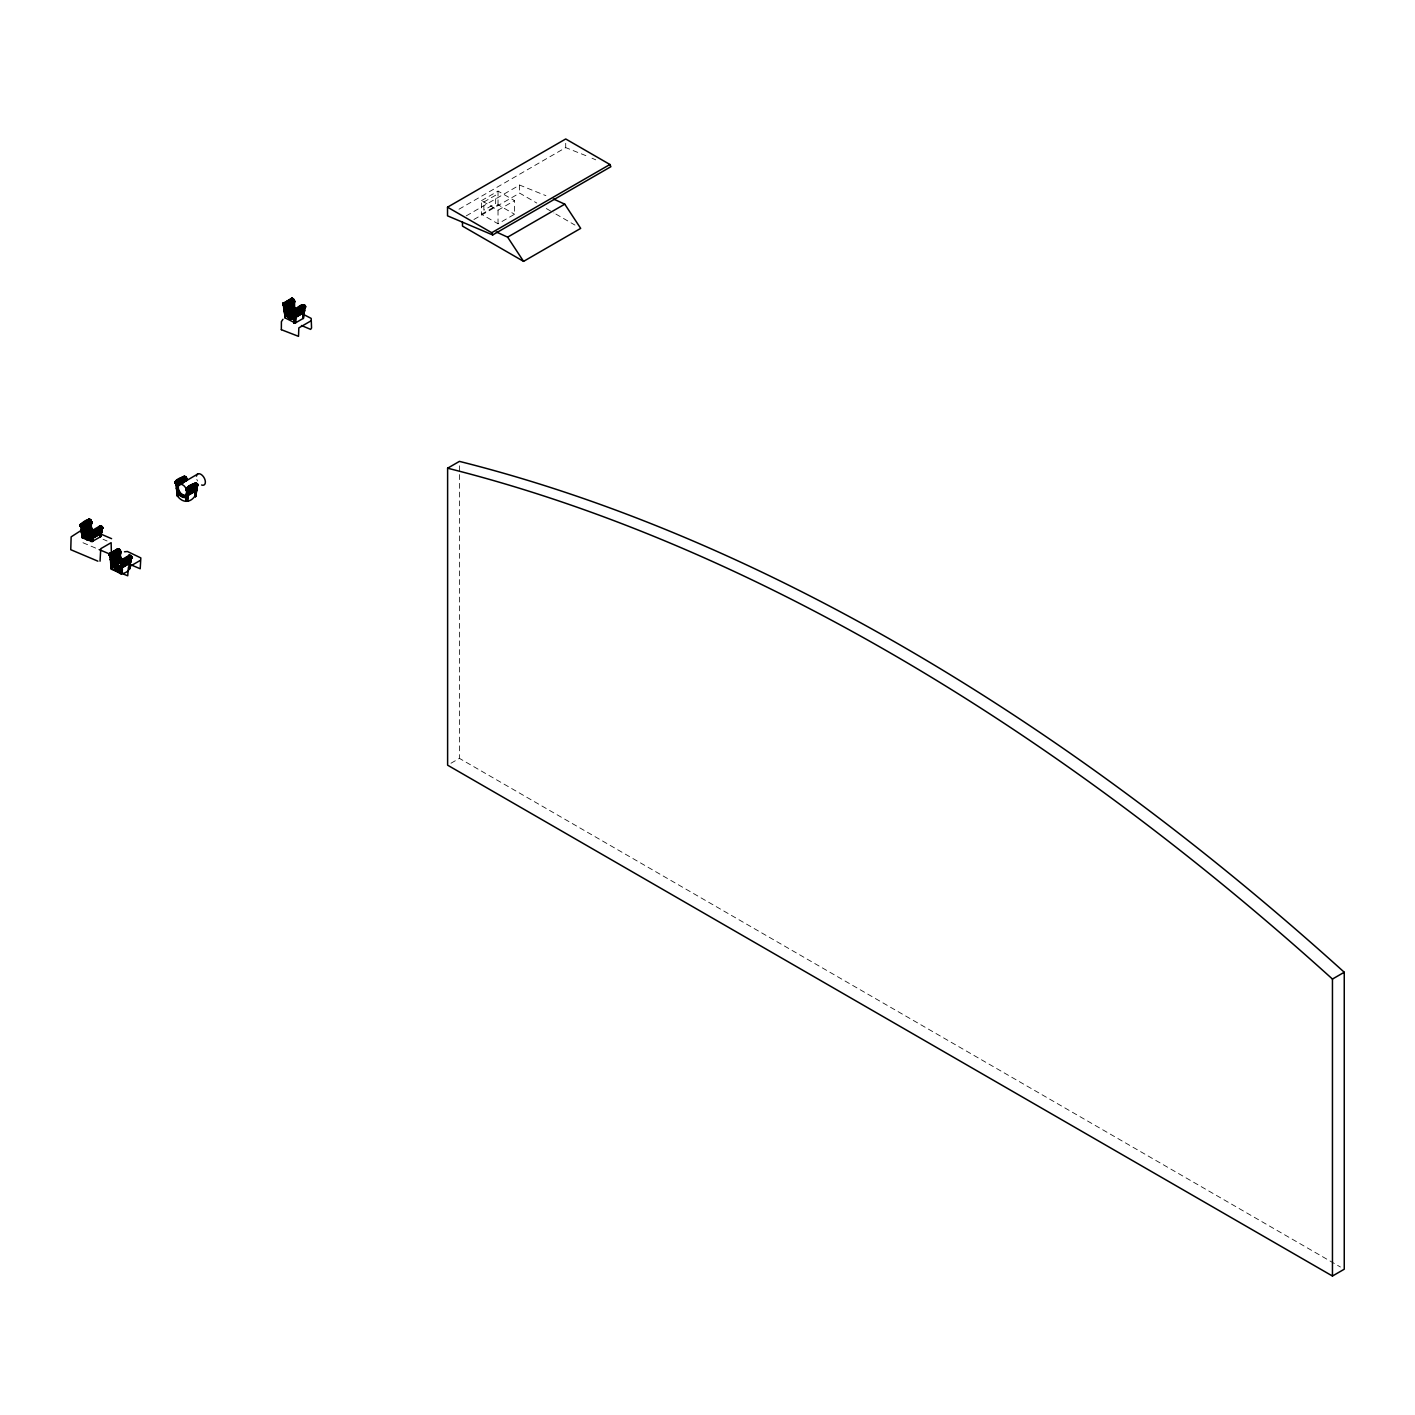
<?xml version="1.0" encoding="UTF-8"?>
<svg xmlns="http://www.w3.org/2000/svg" width="1415" height="1415" viewBox="0 0 1415 1415"><rect width="100%" height="100%" fill="white"/><g stroke="black" fill="none" stroke-linecap="round" stroke-linejoin="round"><path stroke-width="0.75" stroke-dasharray="5 3.75" d="M458.973 209.225L565.717 147.602L588.233 156.587M481.507 200.629L498.027 191.096L514.547 200.629L514.547 214.249L498.027 223.782L481.507 214.249L481.507 200.629L498.027 210.163L514.547 200.629M466.278 215.841L519.606 185.064L545.889 195.659M481.507 214.249L498.027 204.715L514.547 214.249M473.901 219.502L519.606 193.112L536.78 203.035M450.978 763.233L459.415 758.369L1340.43 1267.009M103.047 539.274L107.08 540.99M82.972 542.741L97.14 548.719M592.001 158.197L595.768 159.842M546.332 208.536L553.955 212.958M555.865 214.054L574.95 225.073M565.717 143.286L565.717 147.602M519.606 185.064L519.606 193.112M498.027 191.096L498.027 204.715M498.027 210.163L498.027 223.782M459.415 465.783L459.415 472.38M459.415 474.591L459.415 758.369M197.552 481.029A6.332 3.661 60 0 1 196.844 479.384M495.675 195.182L483.877 201.991L483.877 210.163L495.675 203.353L495.675 195.182"/><path stroke-width="1.5" d="M88.933 540.3L89.34 538.637L92.718 536.656L88.95 536.303L85.873 537.877L88.208 540.194L91.232 539.345L91.94 530.59L94.044 531.067L94.61 533.243L93.461 531.067L101.898 526.787L102.428 527.742L92.134 534.675L102.305 528.821L102.499 527.034L102.641 528.29L101.19 526.468L102.375 528.149L91.869 534.092L93.62 530.961L101.456 526.415L102.375 528.768L101.544 526.256L99.492 526.238L101.226 526.009L102.641 527.583L101.049 528.573L100.465 536.798L99.704 533.455L100.465 536.798L92.24 541.45L87.27 539.876L82.353 534.587L81.928 527.176L80.301 524.77L81.292 527.901L80.177 524.735L82.282 524.24L80.195 525.443L81.416 526.928L80.177 525.619L81.486 523.762L80.177 525.619L81.539 527.194L81.062 530.908L82.477 535.259L82.424 532.553L87.818 530.36L91.214 527.158L90.666 522.931M93.478 531.244L90.878 527.388L91.674 521.923L83.662 527.618L82.105 527.424L82.105 537.505L82.282 532.747L82.424 537.824L87.27 539.876M88.844 539.911L91.887 538.107L91.197 531.509M92.435 541.397L92.771 538.461L90.878 541.397L92.771 538.461L92.771 541.255M102.092 527.317L101.597 526.38L102.623 527.707L100.518 529.298L102.588 527.353L99.581 526.115L102.145 526.61L102.57 528.52L92.24 533.933L92.912 531.934L94.575 533.26L83.45 536.462L82.123 534.092L83.662 533.384L83.803 527.724L91.639 523.002L91.497 521.799L90.153 519.959L88.101 520.667L88.756 519.217L90.914 520.95L81.663 526.132L80.213 525.407L81.062 524.134L82.495 524.647L90.755 520.048L91.391 522.966L83.273 527.883L81.946 527.406L91.586 521.622L91.126 527.724L94.416 532.411L93.089 531.562L94.664 532.128L102.216 527.459L92.417 533.791M94.186 533.101L92.382 533.897L94.61 533.243L91.674 531.315L92.364 529.758L82.99 535.171L82.123 533.243L82.105 537.505M92.718 536.656L90.1 538.584L90.224 540.106L91.657 534.958L92.099 536.037L90.984 539.327L91.427 533.862L92.117 536.48L91.232 532.323L91.904 538.85L101.349 533.402C97.14 543.997 105.17 525.531 100.854 528.98C102.694 527.3 102.163 529.387 102.605 527.6M101.314 531.863C101.349 528.715 101.473 534.233 101.137 531.775M102.481 528.149L101.208 531.05M121.725 573.464C124.219 563.842 118.966 568.989 119.992 573.376L111.59 568.529C108.531 561.843 122.309 553.336 123.264 561.967C144.472 552.964 120.593 558.005 121.266 567.627C114.438 577.338 129.172 573.517 129.437 567.928M120.947 564.355L120.7 562.073L121.159 566.814L120.841 564.231L120.929 566.495L116.95 568.299L117.675 569.75L118.276 567.981L121.425 566.283L118.046 569.785L120.346 568.812L121.089 566.018L121 567.574L120.47 560.711L121.708 559.615L123.423 560.853L123.494 562.799L121.266 559.951L111.962 564.709L110.37 559.686L110.989 556.519L120.735 551.125L119.815 555.158L120.788 559.102L111.732 564.284L114.65 568.246L118.046 569.785M120.7 562.073L121.053 566.407L115.287 568.529L116.172 569.255L121.036 566.425L119.744 568.423M120.328 573.517C118.719 565.045 121.761 575.144 121.69 568.069L130.445 562.869L129.437 563.577L129.437 569.025C129.455 564.939 130.799 560.181 130.605 558.218C134.85 555.989 125.687 555.759 129.756 555.334C133.417 558.607 130.746 557.563 131.418 556.166C129.296 554.326 121.266 561.454 121.248 564.143M129.384 558.96L130.428 562.126L129.437 559.332M129.756 568.706L130.286 563.188L129.437 563.577M130.428 562.126L129.508 560.075M129.915 560.057L129.649 559.314M197.711 474.007L178.768 485.204C163.963 480.18 203.265 471.956 177.989 482.727C170.384 485.699 182.093 475.051 185.471 476.926C188.903 479.579 176.539 486.318 175.513 481.578C184.905 483.205 192.617 470.134 176.521 483.187C177.353 486.106 180.713 484.284 177.034 484.584C168.668 479.154 193.607 473.919 183.189 477.828L183.632 476.431L185.843 477.209M195.04 484.637C203.672 481.967 183.349 484.691 186.957 490.669C187.594 491.766 186.462 497.072 186.868 494.012C185.471 488.122 200.93 488.794 196.508 483.364C198.365 488.087 198.082 482.656 195.783 484.549C200.647 495.179 187.381 508.887 177.565 496.223L176.238 485.929L186.851 479.314L186.161 481.118M177.742 482.002C173.55 481.737 178.149 486.884 175.283 482.745C177.865 485.805 176.38 496.117 177.795 489.625C178.573 492.898 188.637 500.132 186.727 490.793C185.489 484.814 187.47 493.888 186.55 491.093M196.756 486.884L187.063 492.438L186.444 496.028L184.693 497.443L187.01 493.428L184.021 497.479L186.692 495.957L186.833 491.465L197.711 485.593L196.349 483.612L197.587 485.823L195.606 486.459L197.676 484.991L197.074 483.594L197.693 484.425C197.322 488.334 193.165 478.465 197.693 485.628C198.401 483.806 194.916 487.998 197.64 484.602M186.143 501.158L186.868 490.987L185.843 495.586L186.32 496.506L188.248 487.662L189.805 490.368L189.61 488.918L187.399 488.741M195.712 484.018C191.803 482.727 204.432 482.55 188.195 488.723C184.021 498.31 210.039 474.379 189.415 488.546C186.922 491.5 187.311 485.009 187.311 489.13M195.748 496.4L196.437 490.581L186.992 496.028L187.859 495.621L187.7 501.158M194.456 491.925L196.296 490.174L195.907 487.75M197.516 484.602C194.173 488.423 200.028 484.637 196.614 483.718C197.782 489.59 200.895 477.899 189.309 488.776M293.577 305.852L294.727 308.771L293.506 304.65L294.408 300.581L286.113 306.277L283 304.72L283.053 303.411L285.299 318.004L295.257 323.009L303.394 318.304L303.146 313.051C305.693 311.954 304.402 306.701 303.429 307.975M284.291 304.066L292.622 298.653L294.532 301.289L294.585 307.603L284.751 312.556L285.299 318.004L284.769 306.259L283.106 303.411L284.132 306.56L294.497 300.776L293.825 303.765L286.025 308.258L284.309 311.07L289.12 318.287L292.427 319.224L294.568 317.42L294.957 313.635L293.896 312.892L287.263 316.677M294.338 300.564L294.338 301.837L286.626 306.684L285.193 306.949L283 304.402L286.325 307.073L294.585 301.271L293.931 303.022L285.918 308.099L284.185 307.922L284.91 314.749L285.14 311.636L294.125 306.507L293.648 303.977L293.931 306.684M294.603 312.786L294.691 317.066L294.408 311.565L294.904 315.881L292.339 315.81L290.057 318.428L293.825 318.534L294.921 315.439L293.842 311.388L294.868 316.288L294.904 313.776L305.198 307.727L305.233 305.799M294.444 302.156C294.285 306.383 282.788 308.576 285.229 309.178C288.961 307.444 294.143 305.87 294.408 301.36C293.966 300.475 294.621 301.147 294.444 301.926C296.213 302.898 285.653 308.24 284.203 310.575C287.333 312.273 294.727 301.147 294.727 309.018C294.232 309.655 299.998 313.44 295.204 310.345C294.444 317.19 293.577 324.902 295.594 317.42L304.154 312.361L294.727 317.809L295.594 317.42L295.594 322.868M303.464 318.198L303.995 312.68L302.492 312.927M303.5 310.946L304.137 308.841L302.775 313.21L303.394 311.884M302.474 311.954L303.694 312.591L303.411 309.549M304.703 305.428C306.79 309.69 303.411 302.562 305.392 307.497C305.64 298.583 294.515 316.376 295.788 309.372M176.415 484.761L175.442 481.471L184.41 476.377L185.984 477.58L176.451 483.081L177.193 481.295L175.796 480.976L177.689 482.621L186.214 477.704L186.32 480.976L186.462 478.889L176.291 484.85M284.167 303.977C280.418 305.428 293.86 296.779 293.329 299.538C288.731 303.199 281.921 306.754 283.478 302.845C281.284 307.656 287.103 303.429 285.016 309.178M92.771 533.614C94.115 532.235 92.205 531.173 91.427 527.937C91.745 530.908 79.682 530.979 82.158 536.02L81.309 529.351L91.002 524.806L91.02 522.772L90.878 527.388L83.432 532.199L83.839 534.233L82.76 534.746L86.297 539.327L89.516 536.851L86.174 539.062L86.74 537.541L89.799 538.549L93.072 536.727C79.293 545.076 98.343 531.085 101.721 530.183M91.745 539.38L92.046 541.503L90.984 540.052L91.745 539.38L91.834 541.414L92.506 538.655L92.612 541.255L92.506 538.655M101.19 533.72L100.323 536.886C102.994 530.873 98.077 534.587 101.349 533.402L100.359 536.869L101.349 533.402M110.069 555.334C113.571 558.076 112.652 561.932 111.272 565.487L109.521 553.583L117.87 548.684L120.045 549.692L110.034 555.971L109.309 554.981L110.812 557.245L109.291 554.132L118.294 548.808L120.24 550.01L109.68 555.617L111.378 556.714L112.74 555.883M112.386 563.984C105.736 559.986 134.319 548.312 111.838 558.695C108.937 557.74 112.528 578.293 111.378 562.215C109.627 559.438 113.695 570.298 113.359 564.426C115.765 562.781 127.014 556.997 121.336 563.524M121.177 565.045L119.621 569.431L120.346 567.309M121.354 573.57L121.354 568.37L120.947 573.606M130.286 563.188L129.437 569.025M121.938 559.986C120.328 559.526 121.053 563.382 123.671 561.95C118.011 565.77 127.403 559.703 131.577 558.094C123.866 549.091 138.988 562.498 128.588 555.706M177.848 490.492L177.246 493.181C177.83 490.333 175.142 489.272 178.431 490.262C180.872 492.668 176.468 493.782 176.84 489.767C176.787 480.304 180.094 490.616 176.822 486.212C179.74 488.228 174.54 480.534 175.655 482.391C175.319 487.963 190.477 479.738 185.736 477.969M186.32 501.211L187.081 496.311L186.922 501.299C185.966 489.608 187.063 504.731 187.859 495.621L187.7 498.434L186.992 496.028M195.801 493.446L196.278 490.881L195.412 496.718L194.616 490.581L195.96 490.793L194.527 491.27M284.857 312.45L284.963 314.979C284.167 312.627 290.623 307.48 290.075 309.16C281.638 309.69 289.668 320.02 293.754 316.076L289.12 318.287L284.928 312.202L285.158 317.915L284.433 311.565M294.798 315.51L293.047 319.065L294.904 313.776M295.01 312.503A2.635 1.521 0 0 0 291.578 313.953L291.596 315.262C291.861 308.576 304.048 311.017 305.322 306.896C307.108 305.923 300.988 304.137 304.349 305.216M91.763 531.279L92.205 532.128L93.142 530.501M100.695 536.391L100.677 534.074L100.713 536.285M129.685 563.948L129.826 565.752M303.288 318.41C302.898 311.406 302.562 313.847 304.207 310.08M86.757 538.018C88.155 537.718 93.602 527.017 91.922 532.075C89.976 530.112 91.851 533.207 91.763 535.56M91.869 534.092L91.338 528.007M111.166 560.818C114.244 560.092 117.675 557.97 120.399 556.378C117.463 556.307 114.35 561.401 110.671 561.189C114.615 568.069 106.178 563.17 116.225 560.994C122.433 559.916 119.886 556.307 120.134 552.239C123.353 551.461 113.66 562.958 110.547 559.137C115.888 559.739 122.238 554.627 120.063 550.152C118.559 545.429 106.797 560.375 110.6 553.247C107.947 563.453 122.999 550.311 120.859 552.221M112.333 565.045L114.88 565.876L118.63 563.665L117.109 559.456L120.487 556.926L120.08 552.982L120.346 557.563L112.015 561.861M184.534 496.63L183.932 495.604L182.924 497.266L181.385 496.506L177.14 490.651L177.193 493.074L177.246 491.536M294.974 308.311C296.973 311.088 288.465 312.556 286.767 314.608C285.883 318.198 292.162 313.016 292.127 316.482L288.359 317.721L287.652 316.889L291.596 314.095L287.988 317.208L290.641 319.047L294.338 316.005L291.366 318.623M92.612 541.255L91.904 538.85M112.156 560.605C120.293 560.676 126.342 542.529 112.599 556.732C110.688 558.2 107.505 553.088 110.494 554.751M176.256 483.081C174.169 481.401 176.574 483.629 177.565 481.56M195.412 496.718L196.437 490.581L194.616 490.793L195.518 490.351M283.548 302.739L283.442 305.587L283.884 302.598L285.918 304.119L286.308 306.631M289.615 317.508C295.293 313.918 285.671 318.41 291.561 314.537L291.596 315.81L291.72 313.812C278.543 317.632 298.423 300.334 294.355 313.051M295.434 320.214L295.523 317.455L295.434 322.938M303.146 318.499L304.154 312.361L303.288 315.686L303.199 313.033M85.731 536.904L88.738 535.436L84.829 537.93M121.212 566.389L118.63 566.318L117.905 564.603L115.004 566.265L113.908 567.557L116.684 569.078M288.996 316.023L291.578 314.236L291.561 315.439L291.561 314.537L289.244 316.005L291.561 314.395L291.596 315.81M81.645 532.164L91.144 526.415L91.285 528.732L82.035 533.49L82.105 535.896L82.158 534.375M87.801 531.244L87.818 529.422L90.984 527.83L87.465 529.475L90.984 527.83L87.995 529.988L88.473 532.217L92.417 530.908L91.798 532.164L91.055 523.179L90.843 525.23L81.433 529.67M91.515 527.777L91.604 528.096M111.201 563.276L111.272 565.487M130.958 555.865C131.206 560.941 133.629 555.865 128.96 555.441M195.553 495.71L195.889 491.412L195.659 496.524M284.928 314.855L284.91 312.397L286.573 315.863L290.836 312.467L289.774 310.522L284.981 313.334M291.03 311.813L295.523 309.991L288.271 314.997L287.687 314.218L291.03 311.813L289.615 310.115L286.201 311.583L285.865 308.399L294.178 302.633L293.542 299.007L292.321 298.229L292.144 299.449L291.773 298.141L291.649 299.414C298.936 295.894 279.533 310.38 286.131 304.579M293.63 307.356L294.002 309.62C294.55 303.305 294.497 313.617 297.256 312.255C296.991 312.715 297.999 309.673 295.894 310.256C290.146 318.552 291.402 302.934 294.196 309.655L294.249 306.896M92.576 533.862L94.61 533.243L93.691 532.5M100.536 534.481L100.695 536.161M111.431 562.144L111.343 564.903L111.537 562.02L110.582 562.303M120.24 550.559L110.547 555.494L119.886 549.904L117.48 548.808L120.116 549.904L117.87 548.772L117.728 549.94L117.657 548.737L120.24 550.01L120.293 551.514M123.812 561.967L122.734 562.905L122.804 561.967M177.246 492.721L177.37 489.908C178.803 489.466 181.279 496.612 184.021 497.479M184.976 476.696L184.428 477.651C182.305 475.334 183.791 477.952 185.506 476.943M186.621 491.27L187.735 487.609M189.787 489.484C186.851 486.813 190.742 492.385 188.796 489.678M297.521 311.442L296.531 312.379L297.132 310.398C307.126 300.528 304.844 310.15 305.463 306.542M303.995 312.68L303.464 315.474L304.154 312.361M83.662 527.194C75.579 524.417 105.205 514.317 82.017 524.735C77.913 524.576 81.875 527.459 81.416 526.928M90.914 520.95C91.887 518.261 84.316 524.24 81.168 525.761C102.835 514.635 79.7 519.676 80.938 526.486M91.038 538.744L90.772 539.787L91.71 535.241L101.668 529.705M91.834 541.414L91.621 539.486M120.24 550.276C119.567 548.507 107.805 553.831 109.928 555.741C110.936 558.819 109.786 551.921 109.769 553.353C107.505 556.661 112.439 552.398 112.174 556.626C113.554 557.492 120.947 554.255 120.788 551.355C120.346 551.638 120.204 558.73 119.957 554.698M119.762 550.276L117.834 548.825M186.267 496.276L186.762 494.065L185.648 496.86M294.037 299.679L284.327 305.092L286.078 306.065L294.462 301.784M293.666 317.915L294.532 315.987L290.712 318.888M82.335 536.232L82.212 532.889L82.335 537.771M119.355 569.113L120.894 565.788M123.724 562.71L122.168 562.975L123.671 561.95L121.159 560.517L121.212 561.56L122.256 559.969M129.685 565.399L129.915 563.718L129.685 568.83M185.506 496.276C183.172 498.982 186.886 492.898 186.444 496.028M195.659 493.092L195.5 491.766M286.201 311.583L285.052 311.954L285.158 314.289M291.048 318.57C290.765 320.444 298.954 313.299 290.305 317.208M303.464 314.997L303.217 313.564M91.179 539.893L91.038 541.45M120.151 570.74L120.24 569.396L120.151 573.464M186.161 497.143L185.984 501.069L186.603 496.771M284.627 303.305L283.124 303.235L283.442 305.569L283.23 303.288L292.18 298.229L294.002 301.006M293.701 319.065L294.232 323.062M120.753 563.082C122.928 554.061 117.41 568.193 121.902 559.809M305.445 307.373C303.217 297.946 289.138 317.915 294.515 309.797C293.383 315.952 295.417 304.367 295.116 309.054M92.223 530.696L91.922 532.075L92.293 530.342C83.343 533.915 94.133 530.59 91.621 528.503M121.124 561.543L121.018 560.092L129.119 555.423C132.214 554.875 131.542 560.252 131.701 556.82C131.188 559.296 117.215 560.269 113.395 565.965M293.701 322.868L293.896 318.941M188.337 489.625C190.371 491.288 189.362 490.368 188.584 488.405M290.27 316.801L291.932 316.323L291.632 314.979L289.562 316.5M295.912 310.522C298.494 312.538 295.717 313.458 296.761 310.203M90.896 520.419C87.748 518.102 90.631 519.818 81.062 524.134M121.549 573.517L121.619 568.122L120.735 568.954M187.523 501.211L187.611 495.816L187.134 501.299M291.932 316.323L289.049 317.844M295.328 317.614L294.851 323.08M302.739 304.968L304.915 305.728L304.809 307.727M121.159 570.864L121.495 568.246L121.159 573.588M187.134 498.558L187.611 495.816M294.851 320.356L294.568 318.127M83.821 527.53L81.893 527.6L83.839 527.335M91.038 525L90.737 526.522L82.265 531.332L83.273 528.591L90.949 524.257L91.321 521.604M91.674 521.923L90.931 526.663L91.267 523.939M112.05 554.715C108.584 552.805 109.203 558.359 112.74 556.431M111.644 561.154C111.59 553.636 133.045 547.004 111.909 556.484C107.876 554.592 113.642 558.447 110.989 556.519M111.024 561.224C109.203 557.439 112.616 559.243 112.899 556.343M176.946 486.636C176.68 480.746 174.045 485.221 178.874 484.054M177.547 484.956L178.378 484.478M178.184 484.903C181.155 486.053 188.743 476.554 186.391 480.693M183.278 477.792L183.862 476.377L184.781 477.881M283.035 303.588C286.52 307.568 278.843 300.864 286.113 306.666M294.143 300.564L293.966 302.757L294.391 300.688M91.71 528.697L91.586 530.731L91.126 528.29L87.995 529.988C90.012 533.066 83.733 536.993 82.99 535.171M89.658 536.922L87.076 539.787L91.71 536.285M117.87 549.073L117.339 550.064L117.64 548.755M293.949 300.051L292.144 298.247L290.995 299.573L292.357 298.229L291.649 299.414M120.328 570.793L120.629 569.06L120.735 573.588M184.887 477.969L184.658 476.501M195.818 486.335C202.469 481.171 187.381 494.772 187.682 488.193M181.721 496.081C183.172 495.533 183.809 497.266 183.331 495.94M89.516 536.851C85.855 540.282 80.903 530.307 87.111 531.527M101.332 526.079C80.903 541.22 98.572 526.875 88.19 530.466M94.54 532.571C92.859 535.118 91.904 532.093 94.08 533.402M121.354 563.418C125.475 561.384 120.363 565.098 121.301 560.994M186.78 490.616L187.877 487.521M187.328 491.111C190.901 490.032 189.38 489.785 187.169 491.288M295.081 313.157C297.362 309.248 292.958 314.572 297.521 312.149M81.38 525.283C79.099 524.806 80.673 526.769 81.433 524.824M109.928 553.937L109.486 555.671M111.378 552.77L111.131 542.688L100.748 548.684L100.041 561.189M283.637 304.225L283.371 303.27M184.445 476.625L184.675 477.792L184.428 476.466M111.449 565.699L111.007 562.516M177.211 491.341L177.441 493.41L176.362 487.839L178.308 486.459M284.946 313.139L285.158 315.191L285.299 314.218M93.372 531.828L85.767 536.391L89.799 533.473L85.165 538.248L85.148 536.869L88.827 535.012M117.02 562.516L113.978 564.726L112.493 562.091L116.684 559.544L116.136 558.607L115.906 560.641L112.846 562.569L113.713 564.32L114.88 565.876L118.878 563.329L115.004 566.265L113.059 565.116M293.719 317.155L293.595 318.481M92.117 539.027L92.24 541.379L92.382 538.761M186.833 496.329L187.328 501.264M91.515 539.593L91.621 541.397M119.408 569.308C119.921 566.141 117.463 570.616 119.762 568.618M294.214 318.658L294.656 323.098M91.144 526.787L83.52 533.013M81.486 527.547L80.743 523.833M176.309 482.568C176.061 478.376 175 484.178 176.362 483.47M81.61 529.758L83.149 530.466M91.108 524.753C79.488 535.843 78.515 526.84 91.674 523.037M82.636 529.864C78.462 534.339 91.745 529.051 91.038 525.619M91.144 526.203L90.896 524.912M112.298 560.34L110.918 559.279M111.307 559.686L120.257 553.849M111.927 559.615L112.033 558.677M120.346 553.283L120.275 551.921L119.886 554.397M176.875 487.344L176.68 485.398L178.042 485.345M177.299 487.397L178.396 484.867M178.131 486.619L177.299 487.75M178.078 487.255L176.415 488.316L177.512 490.138M286.644 306.489L285.635 311.813M293.63 302.474L293.701 306.347L286.255 311.159M91.763 538.461L92.099 535.631M129.915 561.826L129.579 566.195L130.498 560.588M176.592 485.009L175.849 481.241M186.833 493.375L186.957 491.359M196.455 488.67L196.349 486.619L195.907 488.122M293.807 318.287L294.568 313.246M305.18 306.1C304.65 310.398 308.046 299.785 297.256 310.964M120.735 570.864L120.859 568.848M195.553 492.986L195.641 491.642M90.348 520.384L88.933 519.181L80.496 524.204L80.266 525.991L80.425 524.364L81.168 525.584M89.145 536.55C83.52 539.433 92.081 533.685 86.014 537.169M94.575 532.128L92.877 533.596L93.761 530.855L94.38 531.722M121.319 561.419L121.973 560.199M123.53 562.763C121.319 561.384 122.203 564.461 123.653 562.038M188.407 490.492L188.195 489.059M188.973 489.749C187.134 492.491 189.787 489.519 187.947 487.892M291.561 314.395L288.908 315.704L291.72 313.812L291.791 314.908L292.18 312.255L296.266 310.539M297.026 310.575L294.886 313.086L304.561 307.709M195.5 491.058L194.81 491.571M186.922 498.575L186.957 496.417M294.656 320.374L294.691 318.216M102.393 528.043L102.322 526.911M296.708 311.548C297.804 312.096 292.304 311.424 288.589 315.35L291.791 313.67L291.791 314.908L291.897 313.511C281.231 318.746 297.097 311.212 290.836 312.467M91.497 533.632L91.391 531.262M91.409 531.704L91.285 532.818L91.621 531.014M99.492 527.158L100.96 526.009L101.898 526.787M99.917 527.123L98.979 527.141L101.597 526.716L93.903 530.961L92.559 533.809L94.151 532.5M100.111 527.141L99.085 526.804L101.721 526.592M120.682 562.551L121.053 560.057M128.924 555.582C132.762 555.529 126.218 556.29 129.278 556.325C125.705 556.997 133.682 556.484 129.207 555.458M128.411 556.679L131.507 556.36M129.632 556.803C132.462 552.752 115.482 565.894 120.646 560.588M186.497 488.423C186.073 489.802 185.843 491.801 187.028 487.75C197.109 480.481 199.975 482.603 189.15 488.246M186.656 491.5C183.844 486.424 195.783 482.338 197.003 483.735M186.532 490.156C183.667 489.006 199.356 483.7 194.421 483.753M195.818 484.284L194.226 484.637L196.172 483.187M305.322 306.542C304.437 311.495 308.152 297.84 294.285 310.274C293.666 313.086 294.957 307.497 294.002 311.884M294.232 311.831L295.275 309.266M293.86 311.282L294.497 310.08M295.257 309.903L304.119 305.233L303.517 306.347L302.138 306.365L303.288 305.021L304.703 305.746L305.056 306.913L295.028 312.927L297.398 312.22M302.527 305.923L304.543 305.463L301.908 305.764M302.952 305.958C304.703 304.738 303.252 305.198 302.898 305.534M88.721 539.062L92.311 536.816C87.341 540.707 88.968 540.159 93.036 536.586L89.34 538.637L84.352 535.896M184.693 495.816L184.374 497.479L183.632 496.824M91.179 530.66L91.179 528.75M186.143 498.434L186.267 497.054L186.32 498.487M294.002 318.853L294.037 323.009M88.367 520.915L88.438 519.818M293.648 299.29C289.527 297.804 291.172 298.653 293.825 299.396M90.206 539.433L90.896 538.195L90.206 539.044M175.725 482.621L175.513 481.489L176.468 483.399M290.022 318.623L293.17 316.076L290.376 318.764L289.385 318.074M120.169 556.183C123.105 561.348 110.971 561.507 112.086 564.638M112.068 562.71L112.21 560.977M176.097 483.311L175.513 481.578L176.026 482.78M182.04 496.276C176.433 496.948 178.838 484.779 177.795 489.625M99.138 527.07L101.473 526.451L100.005 525.956L92.028 530.572M116.667 569.272L120.045 566.584C108.778 574.242 125.564 560.729 115.287 568.529M123.494 562.799C120.31 563.63 131.294 552.628 131.719 557.634M81.805 529.811L81.362 528.962L90.949 524.735M82.229 529.882L82.901 528.662M111.131 559.332L111.343 557.705L120.735 551.443M111.785 559.013L110.529 559.526M120.116 555.405C121.354 556.449 111.042 562.215 120.381 556.537M176.539 486.831L177.706 486.106M285.865 308.399C283.283 308.152 285.229 305.941 285.016 309.549M91.834 537.647L91.639 538.301M110.918 555.547L109.433 555.476L109.503 554.273M119.886 568.989L121.212 565.505M129.897 560.782L130.304 562.48M175.372 481.631L175.407 483.276M109.309 555.158C110.228 555.989 108.849 555.14 109.609 554.768M175.513 481.578L176.114 484.248M293.949 303.517C295.434 304.473 285.529 311.778 293.949 307.25M92.046 537.346L87.535 538.708M120.116 568.034L120.717 566.407L117.604 567.963M285.352 310.646L293.772 305.923L293.913 304.048M91.745 537.983L89.994 539.752M120.876 552.027L120.593 551.709M186.815 492.88L186.674 494.525M90.153 521.463L89.127 519.234M80.231 524.735C80.973 526.734 79.134 525.938 83.096 525.16M294.762 307.992L294.373 307.285M187.824 490.793L188.655 488.263M293.365 318.658L293.241 317.491L291.968 318.658M120.328 560.994C118.648 564.107 130.711 554.945 130.534 555.671M120.204 568.406L120.788 566.796L120.876 567.928M115.977 568.954L118.931 566.46L117.321 567.857M295.823 310.628L288.589 315.35L292.021 313.369L292.127 314.59L292.021 313.369L288.589 315.35L292.321 313.139M82.318 529.228L82.406 525.549M83.821 527.105C77.701 528.715 95.336 518.244 90.861 524.24M91.374 523.674L91.497 521.799L90.967 523.515M110.918 558.2L111.378 556.714M112.404 557.174L111.732 557.439M111.042 557.881L112.935 556.997M176.822 486.212C178.025 483.788 178.06 487.68 177.689 484.231M177.299 486.053L177.936 484.372M186.762 478.978L186.479 480.339L186.002 478.111M186.692 480.322L186.532 480.605M286.573 306.843L284.769 306.365L286.343 307.267M285.582 307.09L285.229 304.986M286.29 306.807L285.689 306.843M91.179 537.912L90.772 539.522M113.89 565.576L112.687 562.109L120.629 558.324M120.275 567.627L120.293 568.582M286.325 311.972L289.774 310.08M294.002 318.074L294.727 315.209L293.825 317.526M111.042 562.073L110.671 561.189L119.992 556.856L119.214 557.598L120.293 558.218L119.497 551.178M130.322 560.128L130.339 558.129L130.498 560.181M196.261 486.176L197.622 485.274M303.553 308.116L304.03 309.62M91.144 524.381L91.586 521.746M176.645 488.882L178.131 488.299L178.361 489.413M120.098 568.795L120.646 567.61M110.37 555.104L119.444 549.162M292.569 298.335L290.924 299.626M81.858 529.458L82.565 528.078M91.002 524.806L91.161 523.338M110.547 559.137L111.431 558.695M111.59 559.013L112.775 557.51M120.134 555.158L120.01 552.593L120.328 553.566M285.317 311.477C281.833 308.169 287.21 307.48 284.928 307.48M293.701 303.871L294.426 301.607M120.045 567.716L119.32 568.901M99.917 526.009L102.251 527.954M120.523 563.011L120.293 561.171M196.296 487.821C194.739 486.282 199.126 484.691 196.827 485.911M123.441 562.816C120.257 562.462 124.237 564.497 121.354 561.242M91.48 531.315L91.197 532.411M186.568 489.749L186.32 488.688M186.568 488.493L186.515 489.926L186.674 488.546M194.828 484.691L195.482 483.311M294.249 310.875L294.355 310.115M188.69 489.838L187.912 490.757L188.107 489.219M297.185 311.583C296.071 314.926 297.026 309.001 295.983 311.565L295.045 312.892L297.398 311.088M90.295 533.933L93.319 532.04C90.118 530.696 86.227 536.851 83.343 536.073M178.078 492.332C181.739 495.215 177.229 491.093 178.75 491.023M118.719 562.569L112.846 565.841L113.943 567.397M291.844 311.778C295.275 313.847 296.761 304.349 291.101 309.761C291.012 312.591 298.6 309.885 295.417 309.991M92.382 533.897L93.001 531.739L91.993 531.262M283.106 303.942L284.203 305.18M83.627 536.48L84.086 537.311L93.319 532.04C81.256 537.93 83.963 533.703 91.78 528.52M290.818 309.16L294.055 306.595M183.296 476.908L183.72 476.943M94.557 532.482L92.966 533.543M181.262 494.224L180.324 495.268M82.618 532.075L90.878 527.388L83.379 532.624M116.755 561.684L115.942 560.199L112.546 561.667L116.791 559.049M284.362 304.897L285.459 303.517M284.928 308.152L285.388 307.037M186.78 494.277L186.939 492.19M294.798 316.695L294.161 317.827M123.282 562.144L121.761 563.135L123.3 562.781M189.469 489.802L188.849 489.873M296.389 312.237L295.54 312.627L296.796 311.671M120.363 562.321L120.452 560.888M187.134 487.733L186.373 489.166M295.611 309.301L294.603 310.646M101.986 528.768L101.915 526.557M131.737 556.926L130.799 558.058L131.524 556.909M80.938 525.619L82.495 524.947M303.995 309.213L303.977 307.975M93.567 531.103L91.957 528.927M186.55 480.074L186.709 479.826M85.891 538.655L85.873 537.877M180.678 494.772C181.049 497.815 182.164 492.791 181.615 496.453M88.367 532.747L89.393 533.72L85.165 535.648L88.013 533.508L86.952 531.562L82.548 534.322M284.627 307.692L285.299 306.613M291.012 298.689L283.761 303.252M293.878 302.138L294.338 301.077L293.666 303.535M120.806 566.584L120.841 566.99M291.455 318.216L292.445 317.862M186.409 490.492L186.886 491.288L186.55 490.333M175.778 482.515L176.026 481.471M93.903 530.961L93.921 533.402M89.764 533.791L93.001 531.686L89.676 533.897M80.425 525.106L81.062 523.638M175.319 482.586L175.513 483.134M284.079 305.269L283.23 304.278M121.159 560.517L121.018 558.394L117.728 561.136M91.993 535.1L91.78 533.826L91.834 534.888M293.842 304.296L293.701 305.569M87.889 529.617L87.801 531.686M114.102 566.495C113.147 569.927 124.732 563.347 113.624 567.061M293.383 307.179L290.535 308.948M288.306 317.508L289.279 316.27M82.53 531.686L83.149 530.059M115.729 567.645L117.87 565.204L114.845 566.371M285.989 308.629L286.06 310.274L290.712 308.788L290.623 311.088L285.441 313.776L285.901 314.625M80.514 525.885L80.319 526.115M186.904 487.927L187.346 488.936M283.018 304.367L284.503 306.082L283.601 304.95M183.366 496.577L185.418 495.675L185.595 497.125M178.927 490.934L177.034 490.757M82.707 528.662L83.75 527.901M120.735 557.722L121.407 559.562L120.894 558.607M284.733 307.373L285.229 306.047M286.484 307.002L285.865 310.097M196.013 490.333L195.889 487.379M93.072 530.89L92.117 531.279M80.956 530.554L71.139 536.869L70.75 549.692L97.9 561.171M282.965 319.312L281.408 321.63L281.337 329.677M90.047 539.946L89.481 538.549L93.036 536.586L89.534 539.08M89.357 532.694L92.7 531.297L85.165 535.648L89.428 533.897M295.523 310.256L292.18 311.654M101.544 530.59L101.438 529.652M292.498 299.662L291.755 298.53M118.86 563.117L114.261 565.133L118.683 562.657L120.983 563.559M118.135 562.286C119.532 563.718 114.208 568.777 113.536 566.442M82.76 528.131L82.088 527.229L83.149 528.184M118.825 563.453L114.88 565.876L118.471 563.701M131.542 558.164L131.206 556.785M197.516 485.858L195.96 486.176M294.09 306.153L289.721 308.187L289.633 309.69M101.119 528.821L102.34 528.29M130.162 558.041L130.056 559.296M184.551 476.943L184.551 477.722M87.836 538.832L88.208 540.194L90.931 537.116L87.836 538.832L89.198 538.779M91.267 520.826L81.592 525.726L82.353 526.946M294.603 315.793L291.985 317.473L295.134 315.775L291.738 319.259M88.95 534.764L86.085 536.745M83.52 528.308L82.282 527.371M91.285 523.638L90.648 520.808M91.25 538.691L91.533 537.523M100.182 532.783L101.049 533.331L99.881 533.26M120.47 568.335L120.399 567.397M294.32 317.544L293.913 317.897M303.571 311.99L302.527 312.662M186.762 479.42L176.327 485.557M117.074 568.795L118.206 568.388M120.929 558.412L123.777 561.596L131.188 556.856M290.482 318.163L292.021 317.738L290.765 317.632M93.956 531.244L93.408 533.455M112.775 562.852C124.538 557.103 104.905 571.872 118.86 562.781M121.973 561.808L122.875 560.322L121.655 563.223M180.289 493.481L179.564 492.491L178.431 493.251M188.743 488.122L187.965 490.74L189.274 490.545M287.988 317.208C282.664 313.635 298.83 311.247 288.271 314.997L291.419 312.043M119.815 554.698L120.116 554.273M91.091 532.641L91.975 531.456M100.571 526.928L100.094 525.991M303.217 305.781L304.526 305.375L303.659 304.986M116.791 559.898L120.098 557.298L116.684 559.544M121.266 559.951C120.187 556.13 116.614 565.027 121.655 560.252M176.504 482.94L177.724 481.719L178.573 484.425M294.002 316.872L293.259 317.862M102.552 528.573L101.155 528.839L102.428 527.742M179.528 494.879L180.2 493.057M185.63 495.728L185.736 495.586A6.332 3.661 60 0 0 183.985 485.752A6.332 3.661 60 0 0 178.361 488.67A6.332 3.661 60 0 0 185.807 495.515M197.216 485.858L196.084 486.106M284.309 304.331L293.153 299.078M117.622 560.676L121.283 558.854M197.622 485.54L196.261 485.999L197.463 485.327M91.108 531.828L101.456 526.628M119.214 568.246L118.878 569.502M183.932 477.616L184.233 476.607M121.142 559.951L120.611 560.924M120.169 558.094L119.532 557.616M186.09 495.728L186.532 494.755L186.851 495.621M91.091 532.005L91.214 532.323M82.158 535.542L81.61 532.606M187.081 488.034L187.151 488.228M196.667 486.389L197.534 485.504M292.18 317.88L295.823 315.633M99.687 526.522L101.066 526.009M128.8 555.989L130.056 555.9M81.575 526.256L83.786 526.875M110.777 555.6L111.131 556.502M177.689 482.621L177.034 484.461L178.732 483.576M121.124 563.665L131.1 558.235M91.214 527.158L91.038 526.044M116.437 559.031L112.439 561.224L119.992 556.856L119.143 557.616M81.805 533.809L85.148 537.47M118.064 549.038L109.574 553.601L111.573 553.849M113.324 566.707L112.581 565.452M178.998 494.03L180.837 494.065M88.243 538.761L90.348 537.116L88.208 538.39M303.252 312.485L302.315 312.821M114.261 566.955L113.731 565.699M175.655 482.692L175.354 482.975M88.685 532.571L92.152 530.484M303.765 305.392L294.232 310.663M195.288 483.276L196.455 483.788L195.093 483.859M129.773 555.6L130.445 555.9M116.543 559.19L112.439 561.224L116.136 559.226M176.185 484.637L176.981 484.213M288.271 314.997L291.755 313.157M88.278 530.943C91.78 526.345 92.258 531.899 91.621 529.334M88.986 533.313L85.448 536.037L89.658 533.137L88.137 533.402M114.226 565.363L118.382 563.435L117.87 562.462M286.732 315.828L287.652 316.889M285.954 314.042L295.293 309.637L294.338 308.134L286.484 312.344M120.965 562.975L119.002 563.506M85.448 537.771L86.616 538.178M176.61 483.293L177.494 484.266M305.392 306.312L305.304 307.603L305.233 306.701M116.932 559.385L117.091 561.507M294.992 308.346L290.623 311.088M83.821 533.756L92.046 529.971M81.964 526.009L81.592 524.93M120.275 561.366L124.308 558.996M303.305 313.511L303.394 314.891M291.03 318.782L287.811 315.969L289.421 316.624M177.335 492.597L177.512 489.731L176.557 489.997L177.512 489.731L177.565 496.223L177.565 489.678L177.565 495.126M285.901 313.069C285.883 311.159 283.531 311.919 285.388 312.344M81.416 530.448L81.628 533.313L82.371 532.606L83.096 534.109M293.648 317.544L292.534 318.782M175.619 481.135L176.592 480.941M90.843 526.238L90.949 525.124M178.715 493.64L179.564 492.491M122.946 560.481L130.711 556.183M82.229 537.099L82.424 532.553L81.469 532.818L82.424 532.553L82.424 536.939M177.406 489.838L177.441 492.491L177.37 489.908L178.803 492.455M175.301 482.833L175.743 482.02M131.365 557.422L123.777 561.596M111.838 556.29L110.971 554.344M285.812 310.911L293.613 305.905M115.995 567.344L118.63 566.318L117.038 567.733M88.438 533.844L85.767 536.391L88.968 534.711M117.25 562.869L118.435 563.011M115.712 567.132L117.887 565.346L115.199 566.212L118.011 564.32M290.641 308.452L293.807 306.79M81.858 524.877L82.884 525.566M289.739 308.576L286.06 310.274L289.491 308.452M290.27 310.345L290.234 308.028L293.701 306.347M86.527 530.36L87.182 530.643M296.425 311.618L295.47 312.627L296.955 312.22M110.6 557.315L109.981 555.405L110.759 556.944M120.063 567.61L118.577 568.742M291.632 310.982L295.081 308.771M88.614 531.669L91.851 529.599M292.41 311.99L287.97 314.608M292.993 316.04L290.004 317.031M284.362 303.606L286.078 306.065M285.016 311.848L285.052 314.395L284.875 311.99M110.741 562.781L111.272 568.211M196.968 485.557L197.569 485.787M290.358 311.725L286.52 314.236M83.662 533.384L87.535 532.765L83.361 535.489M130.445 562.869L129.579 566.195L129.72 563.488M291.773 315.262L289.58 316.306L291.702 315.12M195.924 483.399L195.217 484.461M92.329 529.794L92.7 530.572M290.146 311.318L287.227 313.829M87.323 532.376L84.635 535.206L87.535 532.765M196.437 490.581L195.553 493.906L196.278 490.881M122.521 562.781L122.115 561.95M286.944 312.945L289.951 310.929M113.306 563.966L116.401 561.384M283.637 302.828L284.928 303.075M87.341 529.334L90.737 526.522M87.907 533.048L88.703 533.968M88.827 536.02L86.421 537.046L88.738 535.577M117.94 565.487L115.199 566.212L117.94 564.461M288.908 315.704L291.649 313.953A2.635 1.521 0 0 0 294.992 315.421M120.629 569.06L120.523 570.846L120.399 569.272M291.72 310.929L294.727 309.018M290.959 317.155L292.799 316.005L290.729 317.225M89.994 537.046L88.155 538.213L90.171 537.081M186.356 479.455L186.426 480.357L186.621 478.765M83.432 532.199L87.429 529.723L83.237 531.315L83.043 529.44L82.813 530.484M119.992 556.856L116.189 558.978M91.515 537.046L89.163 538.514L91.816 537.028M119.851 566.601L117.604 567.804L120.629 566.513M85.448 536.037L88.544 534.092L85.165 535.648M114.562 565.505L118.612 563.648M89.074 534.552L85.767 536.391L89.216 534.269M187.965 490.757L188.743 490.598M113.571 564.78L116.596 561.773L113.518 564.337M89.039 536.426L87.111 537.594L88.88 536.161M118.153 565.894L115.871 566.814L117.993 565.629M119.904 556.413L116.525 558.536M292.41 317.614L295.311 315.704M101.792 531.085L89.481 538.549L92.506 536.745M116.914 567.503L118.772 566.389M121.619 566.212L118.276 567.981L121.036 566.407M110.883 556.378L110.122 556.555M293.365 316.076L291.313 317.296L293.559 316.093M291.914 317.88L295.54 315.616M93.461 536.656L90.1 538.514L93.142 536.727M117.834 561.543L121.018 559.526M293.949 316.058L291.649 317.402L294.143 316.04M91.144 537.099L88.827 538.443L91.338 537.081M89.799 538.549L93.001 536.692M120.24 566.566L117.94 567.91L120.434 566.548M447.529 207.191L565.717 138.971L609.918 164.494L610.873 166.705L492.685 234.943L447.529 215.841L447.529 207.191L491.73 232.714L492.685 234.943M284.167 306.984L285.105 306.454M296.867 310.026L304.526 305.675M304.473 308.665L294.762 314.891M295.116 314.59L304.543 309.142M295.151 315.05L304.579 309.602M295.169 315.492L304.596 310.044M292.304 317.508L304.596 310.486M295.116 316.341L304.561 310.893M295.063 316.748L304.49 311.3M294.851 317.473L304.402 311.671M310.628 321.081L298.83 327.891L298.512 336.346L281.355 329.695M491.73 232.714L609.918 164.494M496.294 231.954L507.631 237.154L564.762 204.167L580.681 228.381L523.568 261.368L462.475 226.099L462.475 222.067M94.31 531.386L102.499 527.158M176.433 485.204L177.388 484.655M92.329 536.09L101.774 530.643M90.1 538.514L101.774 531.527M92.293 537.382L101.739 531.934M90.33 538.691L89.87 538.85M92.24 537.788L101.668 532.341M92.152 538.16L101.597 532.712M92.046 538.514L101.473 533.066M187.576 488.37L189.539 489.183L197.428 484.761M187.381 492.791L196.827 487.344M187.417 493.251L196.862 487.804M187.434 493.711L196.88 488.263M187.434 494.136L196.862 488.688M187.399 494.56L196.827 489.112M187.328 494.949L196.773 489.502M187.24 495.338L196.685 489.891M187.134 495.692L196.579 490.244M110.458 557.51L111.201 556.696M121.336 564.62L130.781 559.173M121.407 565.098L130.834 559.65M121.442 565.558L130.888 560.11M121.46 566.018L130.888 560.552M121.442 566.442L130.888 560.994M121.407 566.867L130.852 561.401M119.868 567.751L117.746 568.724M121.354 567.256L130.781 561.808M121.266 567.627L130.693 562.179M121.159 567.999L130.587 562.551M130.092 566.301L140.209 560.446M447.618 468.206L459.415 461.378A2299.41 1327.571 60 0 1 1344.25 972.246L1344.25 1269.22L1332.452 1276.029L447.618 765.179L447.618 468.206A2299.41 1327.571 60 0 1 1332.452 979.056L1344.25 972.246M85.767 536.391L88.738 534.198M114.88 565.876L118.347 563.258M89.481 538.549L93.284 536.373M290.659 311.548L291.685 313.21M91.922 536.939L89.34 538.637M117.87 565.204L115.287 566.531M86.686 529.493L83.237 531.315L87.73 529.281M89.693 534.092L93.319 532.04M285.936 312.591C284.999 308.718 296.23 307.09 286.06 310.274M83.237 531.315C93.072 528.715 83.043 528.909 83.308 533.561M88.137 531.952L88.19 531.014M87.447 537.841L89.375 536.763M118.489 566.23L116.225 567.079L118.259 566.018M87.465 529.139L90.878 527.388M86.51 529.988L83.043 531.138M115.199 566.212L117.87 564.762M290.588 312.096L286.856 313.564M91.745 539.168L92.24 541.45M124.485 551.779L127.403 551.479L140.828 557.917L140.209 568.759L131.029 564.886M112.351 560.782L115.924 558.978M87.801 538.036L89.817 536.993M118.312 568.246L119.214 568.052M83.025 532.783L83.467 534.41L83.485 533.473M123.087 562.179L123.052 560.711M122.132 562.993L123.158 562.816L122.026 563.029M114.261 565.133L117.976 563.718M99.704 526.026L100.766 526.309M120.045 557.97L117.25 559.862L117.587 561.702M117.728 561.613L123.335 561.083M89.127 532.341L93.302 531.562M110.175 553.3L111.078 553.69M302.403 305.074L303.394 305.18M121.018 568.317L121.725 570.74L121.619 568.122M90.542 538.408L89.145 539.699L86.81 538.549M90.189 539.239L89.145 539.911M112.015 563.665L111.626 561.985M122.238 562.975L122.539 562.038M291.313 312.874L290.729 312.007M188.053 490.704L187.912 489.661M295.629 311.442L295.54 312.627L296.991 311.636M100.447 534.039L100.465 536.727M296.69 312.379L296.584 311.671M285.299 311.477L284.928 311.548M181.898 495.71L183.455 495.781L182.287 495.232M294.002 309.62L294.267 307.816M111.307 560.057L112.263 559.933M82.954 524.947L80.602 524.01M118.807 568.883L117.657 569.131M91.798 531.067L92.948 531.35M289.332 309.231L285.918 310.451M177.211 488.918L177.087 487.379M93.655 533.42L93.249 532.465M90.365 533.95L91.533 533.968M118.046 568.211L118.701 568.122M118.595 569.555L117.339 569.484M81.734 531.739L82.565 533.384M92.223 531.952L93.16 532.606M284.256 309.832L286.007 309.832M291.985 318.446L290.783 318.287M184.268 497.284L183.313 497.178M129.384 561.401L130.534 561.755M184.18 496.099L183.066 496.488M117.657 569.343L114.686 567.079M294.974 310.681L295.682 311.088M83.29 528.945L81.557 528.945M117.533 568.494L116.649 568.176M183.136 496.294L182.217 495.904M88.031 539.115L87.111 538.726M117.48 568.087L116.03 567.84M196.402 483.311L195.429 483.152M295.788 311.53L296.301 312.397L296.053 311.424M120.275 556.626L120.47 557.952M303.924 314.661L311.194 318.41L311.548 327.997L310.628 329.377L301.466 325.521M110.918 569.06L127.721 575.781L128.411 567.274M99.227 533.367L111.59 538.673M99.156 549.568L109.273 553.849M290.889 317.473L289.314 317.314M183.296 495.551L181.544 494.967M553.424 198.984L564.762 204.167M87.642 538.531L86.191 538.125M86.545 529.811L87.305 531.014M289.721 318.269L288.572 316.995M182.111 496.081L181.155 495.462M131.117 556.502L131.365 558.306M290.146 316.907L288.837 316.677M182.004 495.551L180.978 495.038M115.818 568.211L114.863 567.521M115.853 567.486L114.544 566.637M85.979 538.478L85.024 537.629M110.724 554.68L111.909 556.484M181.12 494.348L179.033 492.827M180.536 494.932L179.97 493.729M293.754 307.462L293.789 309.62M111.873 564.214L111.237 563.559L111.219 565.381M180.006 494.949L179.652 494.012M292.463 298.777L292.268 299.502M284.839 303.977L285.423 304.915M111.29 554.362L112.28 555.175M294.002 307.709L294.196 309.655M179.404 494.277L176.981 490.209L177.335 496.028M84.316 537.116L83.768 535.772M291.136 311.265L292.091 312.927M117.71 562.551L118.046 563.665M286.838 315.103L286.131 313.953M112.846 565.841L112.033 564.143M507.631 237.154L523.568 261.368M88.438 533.19L87.801 532.128M177.423 492.084L177.441 493.41M284.627 304.685L285.423 306.011M177.211 482.656L177.83 483.983M113.218 565.01L112.263 562.639M116.295 559.12L116.295 560.11M116.95 562.056L117.763 563.329M283.831 305.109L284.468 306.436M286.697 314.13L286.095 312.998M290.977 311.353L290.765 310.115M178.025 482.409L178.202 484.708M82.937 525.248L83.29 527.317M286.308 313.865L285.193 312.379M291.349 310.681L294.638 308.611M87.023 530.13L83.326 531.739L86.704 530.342M177.795 482.833L178.149 484.319M112.333 554.857L112.563 556.502M82.141 525.938L82.724 526.822M116.737 561.242L116.472 560.057M111.52 563.842L111.148 562.958L111.219 565.133M177.317 483.258L177.883 484.178M112.103 555.264L112.404 556.785M83.167 525.708L83.379 526.804M290.906 310.044L290.8 308.948M82.724 533.791L81.928 532.588M82.831 532.854L82.919 531.58M111.927 561.49L111.944 560.305M285.069 313.706L285.158 315.191M91.285 528.892L91.391 530.696M291.897 313.511L291.932 314.731M82.282 532.747L82.335 535.33L82.318 532.677M295.187 317.721L295.257 320.285M291.578 314.236L291.596 315.262M187.47 495.94L187.523 498.487M121.495 568.246L121.549 570.793M291.649 313.953L291.791 316.164M177.494 492.261L177.565 496.223M111.502 564.567L111.59 568.529M82.388 535.1L82.459 537.841M82.123 534.18L82.158 536.02M111.537 562.02L111.59 567.433M284.91 312.397L284.928 314.625M177.193 491.164L177.193 493.074M82.105 533.986L82.105 535.896M1332.452 979.056L1332.452 1276.029M196.455 476.13A6.332 3.661 60 0 1 201.125 474.45A6.332 3.661 60 0 1 205.37 481.807A6.332 3.661 60 0 1 201.584 485.009M294.444 318.446L294.444 320.356L294.568 318.34M303.517 313.069L303.517 315.35L303.535 313.104M195.588 491.2L195.553 493.906L195.624 491.182M303.411 312.98L303.288 315.686L303.305 312.98M129.596 564.019L129.579 565.293L129.649 563.948M195.765 491.465L195.748 493.216L195.695 491.589M285.016 313.511L284.963 314.979L285.016 313.511M291.968 298.388L292.021 299.414L292.162 298.423M289.35 308.771L286.148 310.699L289.474 308.824M119.108 566.513L117.268 567.68L119.284 566.548M90.79 526.946L87.412 529.068L90.79 526.946M90.542 537.134L88.491 538.337L90.737 537.134M100.607 534.021L100.571 536.621L100.66 534.039M294.55 308.452L294.568 309.761L294.55 308.452"/></g></svg>
